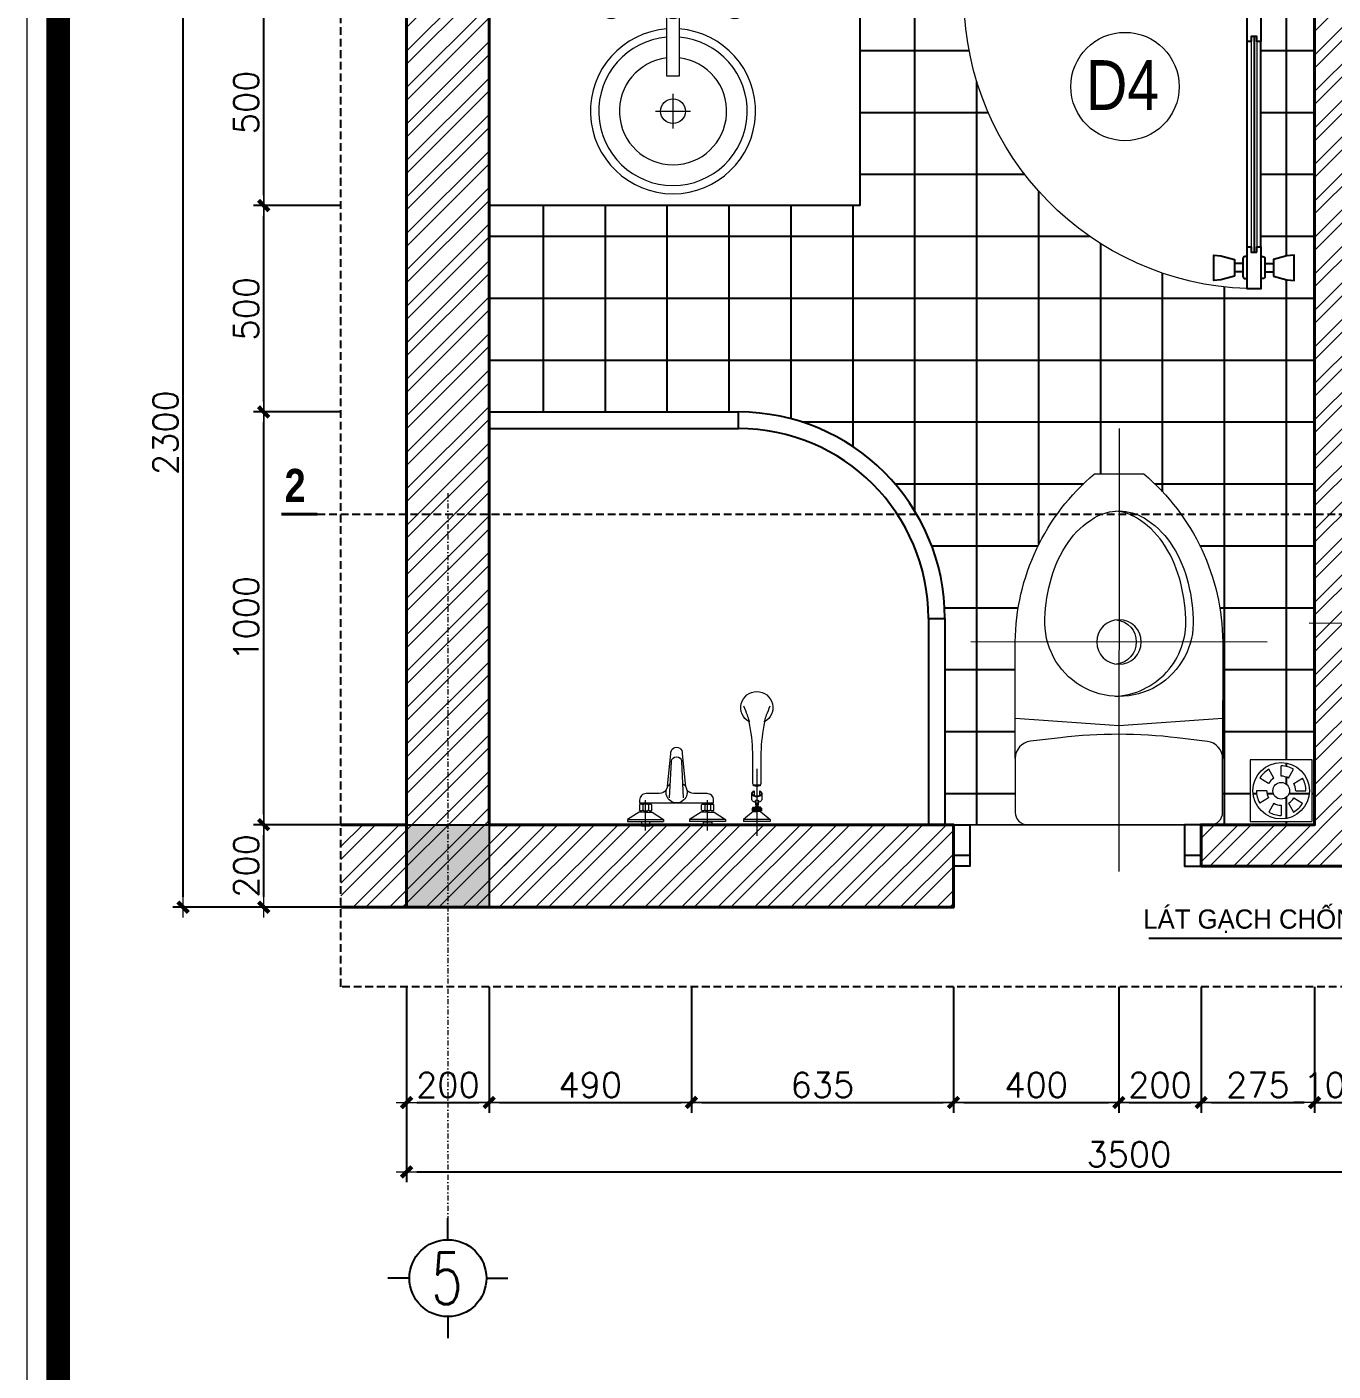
# Model space of a CAD drawing. Header units: millimetres. Extents: x 615730 to 2792744, y 139412 to 597571.
# Drawn here: x 1441678 to 1454337, y 262201 to 275228 of the extents above; entities that cross this region are included whole.
import ezdxf
from ezdxf.enums import TextEntityAlignment as Align

# ---------------------------------------------------------------- set-up
doc = ezdxf.new("R2010")
doc.units = ezdxf.units.MM
doc.header["$MEASUREMENT"] = 0
doc.header["$PDMODE"] = 34
doc.linetypes.add('DASHDOT', pattern=[1, 0.5, -0.25, 0, -0.25])
doc.linetypes.add('HIDDEN', pattern=[0.375, 0.25, -0.125])
doc.layers.get('0').update_dxf_attribs({"lineweight": 5})
for name, color, linetype, lineweight in [('1', 1, 'Continuous', 40), ('1L', 1, 'Continuous', 9), ('AN_0.20', 2, 'Continuous', 20), ('AN_CUA', 51, 'Continuous', 15), ('CHITIET', 144, 'Continuous', 5), ('NETNGOAITUONG', 1, 'Continuous', 40), ('NTHAY1', 61, 'Continuous', 25), ('thay', 7, 'Continuous', 15), ('TIM TRUC', 149, 'DASHDOT', 9), ('TUONG', 6, 'Continuous', 35), ('VATDUNG', 33, 'Continuous', 13), ('VLIEU', 250, 'Continuous', 9)]:
    doc.layers.add(name, color=color, linetype=linetype, lineweight=lineweight)
for name, color, linetype in [('AN_TEXT', 254, 'Continuous'), ('CUA', 132, 'Continuous'), ('DUT', 250, 'HIDDEN'), ('H', 252, 'Continuous'), ('HACH', 250, 'Continuous'), ('LAYER18', 1, 'Continuous'), ('NET MANH', 252, 'Continuous'), ('NETCAT', 4, 'Continuous'), ('TEXT', 2, 'Continuous'), ('THBI-VS', 1, 'Continuous'), ('VL', 155, 'Continuous')]:
    doc.layers.add(name, color=color, linetype=linetype)
doc.styles.add('CHUHOA', font='')
doc.styles.add('romans', font='romans.shx', dxfattribs={"height": 240})
doc.styles.get("Standard").update_dxf_attribs({"font": ''})
doc.styles.get('CHUHOA').set_extended_font_data('.VnAvantH')
doc.styles.get('Standard').set_extended_font_data('VNI-Avo')
doc.dimstyles.new('1-50', dxfattribs={"dimtxt": 200, "dimasz": 100, "dimexe": 100, "dimexo": 0, "dimgap": 50, "dimtad": 1, "dimdec": 0, "dimlfac": 0.25, "dimzin": 0, "dimdsep": 46, "dimtxsty": 'romans', "dimblk": ']', "dimcen": 0, "dimdle": 100, "dimclrd": 148, "dimclre": 148, "dimclrt": 2, "dimadec": 0, "dimazin": 0, "dimtfac": 1.111111, "dimtdec": 0, "dimtix": 1, "dimtmove": 2, "dimatfit": 3, "dimldrblk": ']', "dimfxl": 200, "dimtolj": 1, "dimtzin": 0, "dimarcsym": 0})
doc.dimstyles.new('100', dxfattribs={"dimtxt": 200, "dimasz": 100, "dimexe": 100, "dimexo": 0, "dimgap": 50, "dimtad": 1, "dimdec": 0, "dimdsep": 46, "dimtxsty": 'romans', "dimblk": ']', "dimcen": 50, "dimdle": 100, "dimclrd": 148, "dimclre": 148, "dimclrt": 2, "dimadec": 0, "dimazin": 0, "dimtfac": 0.4, "dimtdec": 0, "dimtix": 1, "dimtmove": 2, "dimatfit": 3, "dimldrblk": ']', "dimfxl": 150, "dimtvp": 0.004, "dimtolj": 1, "dimarcsym": 0})
pattern_1 = [(45, (-1279341.48, -894550.5), (-176.776695, 176.776695), []), (45, (-1279341.48, -894425.5), (-176.776695, 176.776695), [])]

# ---------------------------------------------------------------- blocks, each defined once
blk = doc.blocks.new('A$C15981CF1')
at = {"color": 8, "linetype": 'Continuous'}
for p, q in [((81, 101.2), (81, 598.8)), ((97.5, 611.2), (97.5, 88.8)), ((114.1, 101.2), (114.1, 598.7)), ((70.9, 60.7), (50.6, 60.7)), ((70.9, 40.5), (50.6, 40.5)), ((124.2, 60.7), (144.5, 60.7)), ((124.2, 40.5), (144.5, 40.5))]:
    blk.add_line(p, q, dxfattribs=at)
for points in [[(101.2, 740.5), (101.2, 801.3), (50.6, 801.3), (50.6, 700), (81, 700), (81, 740.5)], [(780, 740.5), (780, 801.3), (830.6, 801.3), (830.6, 700), (800.3, 700), (800.3, 740.5)], [(81, 598.8), (90.9, 598.8), (90.9, 611.2), (104.2, 611.2), (104.2, 598.7), (114.1, 598.7), (114.1, 700), (81, 700)], [(90.9, 88.8), (90.9, 101.2), (81, 101.2), (81, 0), (114.1, 0), (114.1, 101.3), (104.2, 101.3), (104.2, 88.8)], [(50.6, 30.4), (17.6, 21.8), (0, 20.2), (0, 81), (17.6, 79.4), (50.6, 70.9)], [(144.5, 30.4), (177.5, 21.8), (195.1, 20.2), (195.1, 81), (177.5, 79.4), (144.5, 70.9)]]:
    blk.add_lwpolyline(points, close=True, dxfattribs=at)
for points in [[(81, 78), (75.9, 78, 0.414214), (70.9, 72.9), (70.9, 29.7, 0.414214), (75.9, 24.6), (81, 24.6)], [(114.1, 78), (119.2, 78, -0.414214), (124.2, 72.9), (124.2, 29.7, -0.414214), (119.2, 24.6), (114.1, 24.6)]]:
    blk.add_lwpolyline(points, format="xyb", dxfattribs=at)
at = {"layer": '1L', "color": 8, "linetype": 'Continuous'}
for p, q in [((90.9, 611.2), (90.9, 88.8)), ((104.2, 611.2), (104.2, 88.8))]:
    blk.add_line(p, q, dxfattribs=at)
at = {"layer": '1L', "color": 8}
blk.add_arc((89.9, 710.1), 710.4, 271.9486, 359.1894, dxfattribs=at)
blk = doc.blocks.new('A$C1697067F')
at = {"layer": 'NETCAT', "color": 8, "linetype": 'Continuous'}
blk.add_blockref('A$C15981CF1', (0, 0), dxfattribs=at)
blk = doc.blocks.new('c2')
at = {"layer": 'VATDUNG'}
for p, q in [((-81361.1, -39557.6), (-81361.1, -39641.9)), ((-81319, -39599.8), (-81403.3, -39599.8))]:
    blk.add_line(p, q, dxfattribs=at)
blk.add_lwpolyline([(-81376.1, -39828.9), (-81376.1, -39684.4), (-81346.1, -39684.4), (-81346.1, -39828.9)], dxfattribs=at)
for centre, radius in [((-81361.1, -39599.8), 30), ((-81511.1, -39848.9), 25), ((-81361.1, -39848.9), 25), ((-81211.1, -39848.9), 25)]:
    blk.add_circle(centre, radius, dxfattribs=at)
for radius, start, end in [(200, 274.3012, 265.6988), (180, 274.7802, 265.2198), (130, 276.6258, 263.3742)]:
    blk.add_arc((-81361.1, -39599.8), radius, start, end, dxfattribs=at)
blk = doc.blocks.new('GA')
at = {"layer": 'VATDUNG', "ltscale": 3}
for p, q in [((-17.5, 30.4), (-30, 52)), ((0, 35.1), (0, 60)), ((17.5, 30.4), (30, 52)), ((-35.1, 0), (-60, 0)), ((-30.4, 17.5), (-52, 30)), ((30.4, 17.5), (52, 30)), ((-30.4, -17.5), (-52, -30)), ((-17.5, -30.4), (-30, -52)), ((17.5, -30.4), (30, -52)), ((30.4, -17.5), (52, -30)), ((35.1, 0), (60, 0)), ((0, -35.1), (0, -60))]:
    blk.add_line(p, q, dxfattribs=at)
blk.add_lwpolyline([(-75, -75), (75, -75), (75, 75), (-75, 75)], close=True, dxfattribs=at)
for radius in [68.4, 20.2]:
    blk.add_circle((0, 0), radius, dxfattribs=at)
for radius, start, end in [(60, 120, 150), (60, 60, 90), (35.1, 60, 90), (60, 180, 210), (35.1, 180, 210), (35.1, 120, 150), (35.1, 0, 30), (60, 0, 30), (35.1, 240, 270), (35.1, 300, 330), (60, 300, 330), (60, 240, 270)]:
    blk.add_arc((0, 0), radius, start, end, dxfattribs=at)
blk = doc.blocks.new('vtt2')
at = {"layer": 'VATDUNG'}
for p, q in [((-10.1, 0), (10.1, 0)), ((10.1, 0), (10.1, -10.1)), ((139.9, 0), (139.9, -10.1)), ((160.1, 0), (139.9, 0)), ((-43.6, -15.6), (-43.6, -11)), ((-43.6, -11), (43.6, -11)), ((-15.7, -33.5), (-43.6, -15.6)), ((-43.6, -15.6), (43.6, -15.6)), ((10.1, -10.1), (-10.1, -10.1)), ((15.7, -33.5), (43.6, -15.6)), ((43.6, -15.6), (43.6, -11)), ((106.4, -15.6), (106.4, -11)), ((193.6, -11), (106.4, -11)), ((134.3, -33.5), (106.4, -15.6)), ((193.6, -15.6), (106.4, -15.6)), ((139.9, -10.1), (160.1, -10.1)), ((165.7, -33.5), (193.6, -15.6)), ((193.6, -15.6), (193.6, -11)), ((237.1, -15.3), (237.1, -11)), ((301.9, -11), (237.1, -11)), ((260.9, -34.8), (237.1, -15.3)), ((301.9, -15.3), (237.1, -15.3)), ((278.1, -34.8), (301.9, -15.3)), ((301.9, -15.3), (301.9, -11)), ((0, -33.5), (-15.7, -33.5)), ((-14.8, -50.8), (-14.8, -38.7)), ((-13, -36.7), (-13.6, -33.5)), ((-12.8, -36.7), (-9.6, -36.7)), ((-9.1, -55.9), (-9.1, -52.7)), ((-6.9, -52.1), (-6.9, -37.3)), ((-4.3, -36.7), (4.3, -36.7)), ((4.3, -52.8), (-4.3, -52.8)), ((0, -33.5), (15.7, -33.5)), ((6.9, -52.1), (6.9, -37.3)), ((9.1, -55.9), (9.1, -52.7)), ((9.6, -36.7), (12.8, -36.7)), ((12.8, -52.8), (9.6, -52.8)), ((13, -36.7), (13.6, -33.5)), ((14.8, -38.7), (14.8, -50.8)), ((150, -33.5), (134.3, -33.5)), ((135.2, -38.7), (135.2, -50.8)), ((137, -36.7), (136.4, -33.5)), ((140.4, -36.7), (137.2, -36.7)), ((137.2, -52.8), (140.4, -52.8)), ((140.9, -55.9), (140.9, -52.7)), ((143.1, -52.1), (143.1, -37.3)), ((154.3, -36.7), (145.7, -36.7)), ((145.7, -52.8), (154.3, -52.8)), ((150, -33.5), (165.7, -33.5)), ((156.9, -52.1), (156.9, -37.3)), ((159.1, -55.9), (159.1, -52.7)), ((162.8, -36.7), (159.6, -36.7)), ((163, -36.7), (163.6, -33.5)), ((164.8, -50.8), (164.8, -38.7)), ((257, -65), (257, -78.4)), ((280.5, -36.6), (258.5, -36.6)), ((258.5, -43.3), (258.5, -36.6)), ((258.5, -43.3), (280.5, -43.3)), ((260.9, -34.8), (269.5, -34.8)), ((260.9, -45.1), (269.5, -45.1)), ((265.7, -59.9), (267.2, -47.3)), ((278.1, -34.8), (269.5, -34.8)), ((278.1, -45.1), (269.5, -45.1)), ((273.3, -59.9), (271.8, -47.3)), ((280.5, -43.3), (280.5, -36.6)), ((282, -65), (282, -78.4)), ((57.9, -68.1), (62.6, -155.9)), ((92.1, -68.1), (87.4, -155.9))]:
    blk.add_line(p, q, dxfattribs=at)
at = {"layer": 'VATDUNG', "linetype": 'Continuous'}
for p, q in [((0, 10.9), (0, -62.4)), ((150, 10.9), (150, -62.4)), ((269.5, -138.3), (269.5, 24)), ((259.5, -43.3), (259.5, -36.6)), ((260.5, -43.3), (260.5, -36.6)), ((261.5, -43.3), (261.5, -36.6)), ((262.5, -43.3), (262.5, -36.6)), ((263.5, -43.3), (263.5, -36.6)), ((264.5, -43.3), (264.5, -36.6)), ((265.5, -43.3), (265.5, -36.6)), ((266.5, -43.3), (266.5, -36.6)), ((267.5, -43.3), (267.5, -36.6)), ((268.5, -43.3), (268.5, -36.6)), ((269.5, -43.3), (269.5, -36.6)), ((270.5, -43.3), (270.5, -36.6)), ((271.5, -43.3), (271.5, -36.6)), ((272.5, -43.3), (272.5, -36.6)), ((273.5, -43.3), (273.5, -36.6)), ((274.5, -43.3), (274.5, -36.6)), ((275.5, -43.3), (275.5, -36.6)), ((276.5, -43.3), (276.5, -36.6)), ((277.5, -43.3), (277.5, -36.6)), ((278.5, -43.3), (278.5, -36.6)), ((279.5, -43.3), (279.5, -36.6)), ((262.9, -85.1), (262.9, -73.3)), ((276.1, -85.1), (276.1, -73.3))]:
    blk.add_line(p, q, dxfattribs=at)
at = {"layer": 'VATDUNG'}
for points in [[(-10.1, -10.1), (-10.1, 0)], [(160.1, -10.1), (160.1, 0)]]:
    blk.add_lwpolyline(points, dxfattribs=at)
for points in [[(-9.6, -52.8), (-12.8, -52.8, -0.414214), (-14.8, -50.8)], [(52.9, -94.7, -0.076151), (50, -87.5, 0.253452), (33.2, -78.4), (1.3, -78.4, -0.414214), (-14.7, -62.4), (-14.7, -55.9), (164.7, -55.9), (164.7, -62.4, -0.414214), (148.7, -78.4), (116.8, -78.4, 0.253452), (100, -87.5, -0.076151), (97.1, -94.7)], [(159.6, -52.8), (162.8, -52.8, 0.414214), (164.8, -50.8)], [(266, -57.5, 0.018576), (264.5, -57.8, 0.076901), (260.7, -59.4, 0.107156), (257.9, -62.2, 0.146395), (257, -65, 0.146395)], [(282, -65, 0.146395), (281.1, -62.2, 0.107156), (278.3, -59.4, 0.076901), (274.5, -57.8, 0.018576), (273, -57.5, 0.063925)], [(53.1, -96.3), (61.4, -174.7, 1.184895), (88.6, -174.7), (97, -94.9)], [(261.6, -99.8, 0.24616), (259.5, -102.6), (259.5, -176.9, -0.04738), (251, -252.2, 3.957386), (288, -252.2, -0.04738), (279.5, -176.9), (279.5, -102.6, 0.182299), (278.2, -100.3, 0.036518), (277.4, -96.9, 0.144549), (261.6, -96.9, 0.036518), (260.8, -100.3)], [(269.5, -70.5, 0.063925), (264.5, -71.2, 0.076901), (260.7, -72.8, 0.107156), (257.9, -75.6, 0.146395), (257, -78.4, 0.146395), (257.9, -81.2, 0.107156), (260.7, -83.9, 0.045668), (262.9, -85.1, 0.063925)], [(276.1, -85.1, 0.045668), (278.3, -83.9, 0.107156), (281.1, -81.2, 0.146395), (282, -78.4, 0.146395), (281.1, -75.6, 0.107156), (278.3, -72.8, 0.076901), (274.5, -71.2, 0.063925), (269.5, -70.5, 0.063925)]]:
    blk.add_lwpolyline(points, format="xyb", dxfattribs=at)
at = {"layer": 'VATDUNG', "linetype": 'Continuous'}
for points in [[(269.5, -72, 0.063925), (264.9, -72.6, 0.076901), (261.5, -74.1, 0.107156), (259.1, -76.4, 0.146395), (258.5, -78.4, 0.146395), (259.1, -80.3, 0.107156), (261.5, -82.7, 0.033209), (262.9, -83.4, 0.063925)], [(276.1, -83.4, 0.033209), (277.5, -82.7, 0.107156), (279.9, -80.3, 0.146395), (280.5, -78.4, 0.146395), (279.9, -76.4, 0.107156), (277.5, -74.1, 0.076901), (274.1, -72.6, 0.063925), (269.5, -72, 0.063925)]]:
    blk.add_lwpolyline(points, format="xyb", dxfattribs=at)
at = {"layer": 'VATDUNG'}
for centre, radius, start, end in [((-12.8, -38.7), 2, 90, 180), ((-22.8, -97.2), 61.9, 75.1734, 77.7048), ((-22.8, 7.7), 61.9, 282.2952, 284.8266), ((8.9, -97.2), 61.9, 102.2952, 104.8266), ((8.9, 7.7), 61.9, 255.1734, 257.7048), ((-8.9, -97.2), 61.9, 75.1734, 77.7048), ((-8.9, 7.7), 61.9, 282.2952, 284.8266), ((22.8, -97.2), 61.9, 102.2952, 104.8266), ((22.8, 7.7), 61.9, 255.1734, 257.7048), ((12.8, -38.7), 2, 0, 90), ((12.8, -50.8), 2, 270, 0), ((75, -81.6), 25.7, 346.8148, 193.1852), ((137.2, -38.7), 2, 90, 180), ((137.2, -50.8), 2, 180, 270), ((127.2, -97.2), 61.9, 75.1734, 77.7048), ((127.2, 7.7), 61.9, 282.2952, 284.8266), ((158.9, -97.2), 61.9, 102.2952, 104.8266), ((158.9, 7.7), 61.9, 255.1734, 257.7048), ((141.1, -97.2), 61.9, 75.1734, 77.7048), ((141.1, 7.7), 61.9, 282.2952, 284.8266), ((172.8, -97.2), 61.9, 102.2952, 104.8266), ((172.8, 7.7), 61.9, 255.1734, 257.7048), ((162.8, -38.7), 2, 0, 90), ((261.3, -36.3), 1.64, 104.0487, 187.5065), ((261.3, -43.6), 1.64, 172.4935, 255.9513), ((269.1, -43.3), 4.42, 204.1816, 274.5789), ((268, -60.2), 2.4, 173.0536, 247.3092), ((269.5, -56.7), 6.2, 247.3092, 292.6908), ((269.9, -43.3), 4.42, 265.4211, 335.8184), ((271, -60.2), 2.4, 292.6908, 6.9464), ((277.7, -36.3), 1.64, 352.4935, 75.9513), ((277.7, -43.6), 1.64, 284.0487, 7.5065), ((75, -81.6), 25.7, 210.604, 233.5986), ((33.2, -98.4), 20, 6.0147, 10.6781), ((75, -81.6), 25.7, 306.4014, 329.396), ((116.8, -98.4), 20, 169.3219, 173.9853), ((269.5, -126.6), 28, 73.5498, 106.4502), ((275.8, -103.2), 3.78, 49.8361, 63.8259), ((75, -155.3), 12.4, 183.071, 356.929), ((31.2, -193.6), 227.5, 340.6929, 344.5981), ((-141.1, -169.6), 400.7, 347.8411, 348.1128), ((680.1, -169.6), 400.7, 191.8872, 192.1589), ((507.8, -193.6), 227.5, 195.4019, 199.3071), ((-23251, 9104.2), 25297.4, 338.19981, 338.25273), ((23790, 9104.2), 25297.4, 201.74727, 201.80019)]:
    blk.add_arc(centre, radius, start, end, dxfattribs=at)
blk = doc.blocks.new(']')
for p, q in [((1, 0), (-1, 0)), ((0, 1), (0, -1))]:
    blk.add_line(p, q)
at = {"color": 9, "const_width": 0.4}
blk.add_lwpolyline([(-0.51, -0.51), (0.51, 0.51)], dxfattribs=at)
blk = doc.blocks.new('*D2816')
at = {"layer": 'DEFPOINTS', "color": 0, "ltscale": 10, "transparency": 16777216}
for p in [(1443973, 267496), (1444720, 267496), (1444720, 266696)]:
    blk.add_point(p, dxfattribs=at)
at = {"layer": 'VLIEU', "color": 148, "lineweight": -2, "ltscale": 10, "transparency": 16777216}
for p, q in [((1444720, 267496), (1443873, 267496)), ((1443973, 266796), (1443973, 267396)), ((1444720, 266696), (1443873, 266696))]:
    blk.add_line(p, q, dxfattribs=at)
at = {"layer": 'VLIEU', "color": 148, "lineweight": -2, "ltscale": 10, "transparency": 16777216, "xscale": 100, "yscale": 100, "zscale": 100}
for p, rotation in [((1443973, 267496), 90), ((1443973, 266696), 270)]:
    blk.add_blockref(']', p, dxfattribs=dict(at, rotation=rotation))
at = {"layer": 'VLIEU', "color": 2, "ltscale": 10, "transparency": 16777216, "insert": (1443803, 267096), "char_height": 240, "attachment_point": 5, "rotation": 90, "style": 'romans'}
blk.add_mtext('\\A1;200', dxfattribs=at)
blk = doc.blocks.new('*D2817')
at = {"layer": 'DEFPOINTS', "color": 0, "ltscale": 10, "transparency": 16777216}
for p in [(1443973, 271496), (1444720, 271496), (1444720, 267496)]:
    blk.add_point(p, dxfattribs=at)
at = {"layer": 'VLIEU', "color": 148, "lineweight": -2, "ltscale": 10, "transparency": 16777216}
for p, q in [((1444720, 271496), (1443873, 271496)), ((1443973, 267596), (1443973, 271396)), ((1444720, 267496), (1443873, 267496))]:
    blk.add_line(p, q, dxfattribs=at)
at = {"layer": 'VLIEU', "color": 148, "lineweight": -2, "ltscale": 10, "transparency": 16777216, "xscale": 100, "yscale": 100, "zscale": 100}
for p, rotation in [((1443973, 271496), 90), ((1443973, 267496), 270)]:
    blk.add_blockref(']', p, dxfattribs=dict(at, rotation=rotation))
at = {"layer": 'VLIEU', "color": 2, "ltscale": 10, "transparency": 16777216, "insert": (1443803, 269496), "char_height": 240, "attachment_point": 5, "rotation": 90, "style": 'romans'}
blk.add_mtext('\\A1;1000', dxfattribs=at)
blk = doc.blocks.new('*D2818')
at = {"layer": 'DEFPOINTS', "color": 0, "ltscale": 10, "transparency": 16777216}
for p in [(1443973, 273496), (1444720, 273496), (1444720, 271496)]:
    blk.add_point(p, dxfattribs=at)
at = {"layer": 'VLIEU', "color": 148, "lineweight": -2, "ltscale": 10, "transparency": 16777216}
for p, q in [((1444720, 273496), (1443873, 273496)), ((1443973, 271596), (1443973, 273396)), ((1444720, 271496), (1443873, 271496))]:
    blk.add_line(p, q, dxfattribs=at)
at = {"layer": 'VLIEU', "color": 148, "lineweight": -2, "ltscale": 10, "transparency": 16777216, "xscale": 100, "yscale": 100, "zscale": 100}
for p, rotation in [((1443973, 273496), 90), ((1443973, 271496), 270)]:
    blk.add_blockref(']', p, dxfattribs=dict(at, rotation=rotation))
at = {"layer": 'VLIEU', "color": 2, "ltscale": 10, "transparency": 16777216, "insert": (1443803, 272496), "char_height": 240, "attachment_point": 5, "rotation": 90, "style": 'romans'}
blk.add_mtext('\\A1;500', dxfattribs=at)
blk = doc.blocks.new('*D2819')
at = {"layer": 'DEFPOINTS', "color": 0, "ltscale": 10, "transparency": 16777216}
for p in [(1443973, 275496), (1444720, 275496), (1444720, 273496)]:
    blk.add_point(p, dxfattribs=at)
at = {"layer": 'VLIEU', "color": 148, "lineweight": -2, "ltscale": 10, "transparency": 16777216}
for p, q in [((1444720, 275496), (1443873, 275496)), ((1443973, 273596), (1443973, 275396)), ((1444720, 273496), (1443873, 273496))]:
    blk.add_line(p, q, dxfattribs=at)
at = {"layer": 'VLIEU', "color": 148, "lineweight": -2, "ltscale": 10, "transparency": 16777216, "xscale": 100, "yscale": 100, "zscale": 100}
for p, rotation in [((1443973, 275496), 90), ((1443973, 273496), 270)]:
    blk.add_blockref(']', p, dxfattribs=dict(at, rotation=rotation))
at = {"layer": 'VLIEU', "color": 2, "ltscale": 10, "transparency": 16777216, "insert": (1443803, 274496), "char_height": 240, "attachment_point": 5, "rotation": 90, "style": 'romans'}
blk.add_mtext('\\A1;500', dxfattribs=at)
blk = doc.blocks.new('*D2821')
at = {"layer": 'DEFPOINTS', "color": 0, "ltscale": 10, "transparency": 16777216}
for p in [(1443191, 275896), (1444720, 275896), (1444720, 266696)]:
    blk.add_point(p, dxfattribs=at)
at = {"layer": 'VLIEU', "color": 148, "lineweight": -2, "ltscale": 10, "transparency": 16777216}
for p, q in [((1444720, 275896), (1443091, 275896)), ((1443191, 266796), (1443191, 275796)), ((1444720, 266696), (1443091, 266696))]:
    blk.add_line(p, q, dxfattribs=at)
at = {"layer": 'VLIEU', "color": 148, "lineweight": -2, "ltscale": 10, "transparency": 16777216, "xscale": 100, "yscale": 100, "zscale": 100}
for p, rotation in [((1443191, 275896), 90), ((1443191, 266696), 270)]:
    blk.add_blockref(']', p, dxfattribs=dict(at, rotation=rotation))
at = {"layer": 'VLIEU', "color": 2, "ltscale": 10, "transparency": 16777216, "insert": (1443021, 271296), "char_height": 240, "attachment_point": 5, "rotation": 90, "style": 'romans'}
blk.add_mtext('\\A1;2300', dxfattribs=at)
blk = doc.blocks.new('*D2822')
at = {"layer": 'DEFPOINTS', "color": 0, "ltscale": 10, "transparency": 16777216}
for p in [(1445358, 265926), (1446158, 265926), (1446158, 264804)]:
    blk.add_point(p, dxfattribs=at)
at = {"layer": 'VLIEU', "color": 148, "lineweight": -2, "ltscale": 10, "transparency": 16777216}
for p, q in [((1445358, 265926), (1445358, 264704)), ((1446158, 265926), (1446158, 264704)), ((1445458, 264804), (1446058, 264804))]:
    blk.add_line(p, q, dxfattribs=at)
at = {"layer": 'VLIEU', "color": 148, "lineweight": -2, "ltscale": 10, "transparency": 16777216, "xscale": 100, "yscale": 100, "zscale": 100, "rotation": 180}
blk.add_blockref(']', (1445358, 264804), dxfattribs=at)
at = {"layer": 'VLIEU', "color": 148, "lineweight": -2, "ltscale": 10, "transparency": 16777216, "xscale": 100, "yscale": 100, "zscale": 100}
blk.add_blockref(']', (1446158, 264804), dxfattribs=at)
at = {"layer": 'VLIEU', "color": 2, "ltscale": 10, "transparency": 16777216, "insert": (1445758, 264974), "char_height": 240, "attachment_point": 5, "style": 'romans'}
blk.add_mtext('\\A1;200', dxfattribs=at)
blk = doc.blocks.new('*D2823')
at = {"layer": 'DEFPOINTS', "color": 0, "ltscale": 10, "transparency": 16777216}
for p in [(1446158, 265926), (1448118, 265926), (1448118, 264804)]:
    blk.add_point(p, dxfattribs=at)
at = {"layer": 'VLIEU', "color": 148, "lineweight": -2, "ltscale": 10, "transparency": 16777216}
for p, q in [((1446158, 265926), (1446158, 264704)), ((1448118, 265926), (1448118, 264704)), ((1446258, 264804), (1448018, 264804))]:
    blk.add_line(p, q, dxfattribs=at)
at = {"layer": 'VLIEU', "color": 148, "lineweight": -2, "ltscale": 10, "transparency": 16777216, "xscale": 100, "yscale": 100, "zscale": 100, "rotation": 180}
blk.add_blockref(']', (1446158, 264804), dxfattribs=at)
at = {"layer": 'VLIEU', "color": 148, "lineweight": -2, "ltscale": 10, "transparency": 16777216, "xscale": 100, "yscale": 100, "zscale": 100}
blk.add_blockref(']', (1448118, 264804), dxfattribs=at)
at = {"layer": 'VLIEU', "color": 2, "ltscale": 10, "transparency": 16777216, "insert": (1447138, 264974), "char_height": 240, "attachment_point": 5, "style": 'romans'}
blk.add_mtext('\\A1;490', dxfattribs=at)
blk = doc.blocks.new('*D2824')
at = {"layer": 'DEFPOINTS', "color": 0, "ltscale": 10, "transparency": 16777216}
for p in [(1448118, 265926), (1450658, 265926), (1450658, 264804)]:
    blk.add_point(p, dxfattribs=at)
at = {"layer": 'VLIEU', "color": 148, "lineweight": -2, "ltscale": 10, "transparency": 16777216}
for p, q in [((1448118, 265926), (1448118, 264704)), ((1450658, 265926), (1450658, 264704)), ((1448218, 264804), (1450558, 264804))]:
    blk.add_line(p, q, dxfattribs=at)
at = {"layer": 'VLIEU', "color": 148, "lineweight": -2, "ltscale": 10, "transparency": 16777216, "xscale": 100, "yscale": 100, "zscale": 100, "rotation": 180}
blk.add_blockref(']', (1448118, 264804), dxfattribs=at)
at = {"layer": 'VLIEU', "color": 148, "lineweight": -2, "ltscale": 10, "transparency": 16777216, "xscale": 100, "yscale": 100, "zscale": 100}
blk.add_blockref(']', (1450658, 264804), dxfattribs=at)
at = {"layer": 'VLIEU', "color": 2, "ltscale": 10, "transparency": 16777216, "insert": (1449388, 264974), "char_height": 240, "attachment_point": 5, "style": 'romans'}
blk.add_mtext('\\A1;635', dxfattribs=at)
blk = doc.blocks.new('*D2825')
at = {"layer": 'DEFPOINTS', "color": 0, "ltscale": 10, "transparency": 16777216}
for p in [(1450658, 265926), (1452260, 265926), (1452260, 264804)]:
    blk.add_point(p, dxfattribs=at)
at = {"layer": 'VLIEU', "color": 148, "lineweight": -2, "ltscale": 10, "transparency": 16777216}
for p, q in [((1450658, 265926), (1450658, 264704)), ((1452260, 265926), (1452260, 264704)), ((1450758, 264804), (1452160, 264804))]:
    blk.add_line(p, q, dxfattribs=at)
at = {"layer": 'VLIEU', "color": 148, "lineweight": -2, "ltscale": 10, "transparency": 16777216, "xscale": 100, "yscale": 100, "zscale": 100, "rotation": 180}
blk.add_blockref(']', (1450658, 264804), dxfattribs=at)
at = {"layer": 'VLIEU', "color": 148, "lineweight": -2, "ltscale": 10, "transparency": 16777216, "xscale": 100, "yscale": 100, "zscale": 100}
blk.add_blockref(']', (1452260, 264804), dxfattribs=at)
at = {"layer": 'VLIEU', "color": 2, "ltscale": 10, "transparency": 16777216, "insert": (1451459, 264974), "char_height": 240, "attachment_point": 5, "style": 'romans'}
blk.add_mtext('\\A1;400', dxfattribs=at)
blk = doc.blocks.new('*D2826')
at = {"layer": 'DEFPOINTS', "color": 0, "ltscale": 10, "transparency": 16777216}
for p in [(1452260, 265926), (1453058, 265926), (1453058, 264804)]:
    blk.add_point(p, dxfattribs=at)
at = {"layer": 'VLIEU', "color": 148, "lineweight": -2, "ltscale": 10, "transparency": 16777216}
for p, q in [((1452260, 265926), (1452260, 264704)), ((1453058, 265926), (1453058, 264704)), ((1452360, 264804), (1452958, 264804))]:
    blk.add_line(p, q, dxfattribs=at)
at = {"layer": 'VLIEU', "color": 148, "lineweight": -2, "ltscale": 10, "transparency": 16777216, "xscale": 100, "yscale": 100, "zscale": 100, "rotation": 180}
blk.add_blockref(']', (1452260, 264804), dxfattribs=at)
at = {"layer": 'VLIEU', "color": 148, "lineweight": -2, "ltscale": 10, "transparency": 16777216, "xscale": 100, "yscale": 100, "zscale": 100}
blk.add_blockref(']', (1453058, 264804), dxfattribs=at)
at = {"layer": 'VLIEU', "color": 2, "ltscale": 10, "transparency": 16777216, "insert": (1452659, 264974), "char_height": 240, "attachment_point": 5, "style": 'romans'}
blk.add_mtext('\\A1;200', dxfattribs=at)
blk = doc.blocks.new('*D2827')
at = {"layer": 'DEFPOINTS', "color": 0, "ltscale": 10, "transparency": 16777216}
for p in [(1454158, 265926), (1454558, 265926), (1454558, 264804)]:
    blk.add_point(p, dxfattribs=at)
at = {"layer": 'VLIEU', "color": 148, "lineweight": -2, "ltscale": 10, "transparency": 16777216}
for p, q in [((1454158, 265926), (1454158, 264704)), ((1454558, 265926), (1454558, 264704)), ((1454058, 264804), (1453958, 264804)), ((1454158, 264804), (1454558, 264804)), ((1454658, 264804), (1454758, 264804))]:
    blk.add_line(p, q, dxfattribs=at)
at = {"layer": 'VLIEU', "color": 148, "lineweight": -2, "ltscale": 10, "transparency": 16777216, "xscale": 100, "yscale": 100, "zscale": 100}
blk.add_blockref(']', (1454158, 264804), dxfattribs=at)
at = {"layer": 'VLIEU', "color": 148, "lineweight": -2, "ltscale": 10, "transparency": 16777216, "xscale": 100, "yscale": 100, "zscale": 100, "rotation": 180}
blk.add_blockref(']', (1454558, 264804), dxfattribs=at)
at = {"layer": 'VLIEU', "color": 2, "ltscale": 10, "transparency": 16777216, "insert": (1454358, 264974), "char_height": 240, "attachment_point": 5, "style": 'romans'}
blk.add_mtext('\\A1;100', dxfattribs=at)
blk = doc.blocks.new('A$C7FCA254A')
at = {"layer": 'VLIEU', "extrusion": (-1.22461e-16, 4.94336e-30, -1)}
for points in [[(-410.4, 570), (-409.8, 0)], [(-557.6, 484.3), (-571.6, 284.8), (-557.2, 85.3)], [(0, 285.4), (-851.7, 284.5)]]:
    blk.add_lwpolyline(points, dxfattribs=at)
for points in [[(-634.1, 85.3), (-409.9, 85.5, 0.218492), (-87, 237.8), (-87.1, 332.8, 0.218492), (-410.3, 484.5), (-634.5, 484.3)], [(-514.6, 277.8, -0.414259), (-365.1, 413.4, -0.060335), (-287.3, 401.1, -0.081386), (-219.1, 369.1, -0.106971), (-171.7, 318.9, -0.116903), (-158.6, 278.1, -0.116903)]]:
    blk.add_lwpolyline(points, format="xyb", dxfattribs=at)
for points in [[(-761.4, 108.9), (-761.8, 460.4, -0.414214), (-738, 484.2), (-634.5, 484.3, -0.379919), (-601.4, 455), (-594.5, 397.1, -0.059314), (-594.2, 172.5), (-601.1, 114.6, -0.379919), (-634.1, 85.3), (-737.6, 85.2, -0.414214)], [(-365.1, 427.6, 1.051391), (-364.8, 142.5, 0.060335), (-287, 154.9, 0.081386), (-218.9, 187, 0.106971), (-171.6, 237.3, 0.136416), (-158.3, 285.3, 0.136416), (-171.7, 333.2, 0.106971), (-219.1, 383.4, 0.081386), (-287.3, 415.4, 0.060335)]]:
    blk.add_lwpolyline(points, format="xyb", close=True, dxfattribs=at)
blk.add_circle((-410.1, 285), 42.8, dxfattribs=at)
blk.add_arc((-410.1, 275.5), 42.8, 6.4388, 173.68, dxfattribs=at)
blk = doc.blocks.new('A$C27AD62B1')
at = {"layer": 'NETCAT', "rotation": 90}
blk.add_blockref('A$C7FCA254A', (570, 0), dxfattribs=at)
blk = doc.blocks.new('*D2832')
at = {"layer": 'DEFPOINTS', "color": 0, "ltscale": 10, "transparency": 16777216}
for p in [(1453058, 265926), (1454158, 265926), (1454158, 264804)]:
    blk.add_point(p, dxfattribs=at)
at = {"layer": 'VLIEU', "color": 148, "lineweight": -2, "ltscale": 10, "transparency": 16777216}
for p, q in [((1453058, 265926), (1453058, 264704)), ((1454158, 265926), (1454158, 264704)), ((1453158, 264804), (1454058, 264804))]:
    blk.add_line(p, q, dxfattribs=at)
at = {"layer": 'VLIEU', "color": 148, "lineweight": -2, "ltscale": 10, "transparency": 16777216, "xscale": 100, "yscale": 100, "zscale": 100, "rotation": 180}
blk.add_blockref(']', (1453058, 264804), dxfattribs=at)
at = {"layer": 'VLIEU', "color": 148, "lineweight": -2, "ltscale": 10, "transparency": 16777216, "xscale": 100, "yscale": 100, "zscale": 100}
blk.add_blockref(']', (1454158, 264804), dxfattribs=at)
at = {"layer": 'VLIEU', "color": 2, "ltscale": 10, "transparency": 16777216, "insert": (1453608, 264974), "char_height": 240, "attachment_point": 5, "style": 'romans'}
blk.add_mtext('\\A1;275', dxfattribs=at)
blk = doc.blocks.new('*D2833')
at = {"layer": 'DEFPOINTS', "color": 0, "ltscale": 10, "transparency": 16777216}
for p in [(1445358, 265926), (1459358, 265926), (1459358, 264132)]:
    blk.add_point(p, dxfattribs=at)
at = {"layer": 'VLIEU', "color": 148, "lineweight": -2, "ltscale": 10, "transparency": 16777216}
for p, q in [((1445358, 265926), (1445358, 264032)), ((1459358, 265926), (1459358, 264032)), ((1445458, 264132), (1459258, 264132))]:
    blk.add_line(p, q, dxfattribs=at)
at = {"layer": 'VLIEU', "color": 148, "lineweight": -2, "ltscale": 10, "transparency": 16777216, "xscale": 100, "yscale": 100, "zscale": 100, "rotation": 180}
blk.add_blockref(']', (1445358, 264132), dxfattribs=at)
at = {"layer": 'VLIEU', "color": 148, "lineweight": -2, "ltscale": 10, "transparency": 16777216, "xscale": 100, "yscale": 100, "zscale": 100}
blk.add_blockref(']', (1459358, 264132), dxfattribs=at)
at = {"layer": 'VLIEU', "color": 2, "ltscale": 10, "transparency": 16777216, "insert": (1452358, 264302), "char_height": 240, "attachment_point": 5, "style": 'romans'}
blk.add_mtext('\\A1;3500', dxfattribs=at)
blk = doc.blocks.new('tt')
at = {"layer": 'CUA'}
for p, q in [((0, -159), (0, 50)), ((-373, -532), (-582, -532)), ((373, -532), (582, -532)), ((0, -905), (0, -1114))]:
    blk.add_line(p, q, dxfattribs=at)
blk.add_circle((0, -532), 373, dxfattribs=at)

msp = doc.modelspace()

# ---------------------------------------------------------------- hatches: boundary and pattern name
at = {"layer": 'VLIEU', "ltscale": 10}
h = msp.add_hatch(dxfattribs=at)
h.set_pattern_fill('STEEL', color=256, scale=2000, style=0)
h.set_pattern_definition(pattern_1)
edge = h.paths.add_edge_path()
edge.add_line((1446158.1, 276209.6), (1445358.1, 276209.6))
edge.add_line((1445358.1, 276209.6), (1445358.1, 267495.8))
edge.add_line((1445358.1, 267495.8), (1444720.2, 267495.8))
edge.add_line((1444720.2, 267495.8), (1444720.2, 266695.7))
edge.add_line((1444720.2, 266695.7), (1450658.1, 266695.8))
edge.add_line((1450658.1, 266695.8), (1450658.1, 267495.8))
edge.add_line((1450658.1, 267495.8), (1446158.1, 267495.8))
edge.add_line((1446158.1, 267495.8), (1446158.1, 275495.8))
edge.add_line((1446158.1, 275495.8), (1447368.9, 275495.8))
edge.add_arc((1447467.5, 275478.6), 100, 9.87302, 170.12698, ccw=False)
edge.add_line((1447566, 275495.8), (1447968.9, 275495.8))
edge.add_arc((1448067.5, 275478.6), 100, 9.87302, 170.12698, ccw=False)
edge.add_line((1448166, 275495.8), (1448568.9, 275495.8))
edge.add_arc((1448667.5, 275478.6), 100, 9.87302, 170.12698, ccw=False)
edge.add_line((1448766, 275495.8), (1450638.1, 275495.8))
edge.add_line((1450638.1, 275495.8), (1450638.1, 275895.8))
edge.add_line((1450638.1, 275895.8), (1446158.1, 275895.8))
edge.add_line((1446158.1, 275895.8), (1446158.1, 276209.6))
h = msp.add_hatch(dxfattribs=at)
h.set_pattern_fill('STEEL', color=256, scale=2000, style=0)
h.set_pattern_definition(pattern_1)
h.paths.add_polyline_path([(1454558.1, 272699.8), (1454558.1, 275495.8), (1454958.1, 275495.8), (1454958.1, 275895.8), (1454158.1, 275895.8), (1453758.1, 275895.8), (1453758.1, 275495.8), (1454158.1, 275495.8), (1454158.1, 267495.8), (1453058.1, 267495.8), (1453058.1, 267095.8), (1455658.1, 267095.8), (1455658.1, 267495.8), (1454558.1, 267495.8), (1454558.1, 270874), (1454556.7, 270874), (1454556.7, 271133.1), (1454558.1, 271133.1), (1454558.1, 271307.3), (1454556.7, 271307.3), (1454556.7, 271441.2), (1454512.7, 271441.2), (1454512.7, 271521.9), (1454556.7, 271521.9), (1454556.7, 271655.8), (1454558.1, 271655.8), (1454558.1, 271907.3), (1454556.7, 271907.3), (1454556.7, 272041.2), (1454512.7, 272041.2), (1454512.7, 272121.9), (1454556.7, 272121.9), (1454556.7, 272255.8), (1454558.1, 272255.8)])
h.paths.add_polyline_path([(1459358.1, 276209.6), (1458958.1, 276209.6), (1458958.1, 275895.8), (1458078.1, 275895.8), (1458078.1, 275495.8), (1458558.1, 275495.8), (1458558.1, 267495.8), (1459358.1, 267495.8)])
h = msp.add_hatch(dxfattribs=at)
h.set_pattern_fill('STEEL', color=256, scale=2000, style=0)
h.set_pattern_definition(pattern_1)
h.paths.add_polyline_path([(1450658.1, 266695.8), (1450658.1, 267495.8), (1448314.7, 267495.8), (1448314.7, 267484.5), (1448234.1, 267484.5), (1448234.1, 267495.8), (1447714.7, 267495.8), (1447714.7, 267484.5), (1447634.1, 267484.5), (1447634.1, 267495.8), (1446958.1, 267495.8), (1446158.1, 267495.8), (1446158.1, 266695.8)])
h.paths.add_polyline_path([(1444720.2, 267495.8), (1444720.2, 266695.7), (1445358.1, 266695.8), (1445358.1, 267495.8)])

# ---------------------------------------------------------------- linework, layer by layer
at = {"layer": 'AN_0.20', "color": 3}
msp.add_circle((1452320.3, 274649.6), 525, dxfattribs=at)
at = {"layer": 'AN_CUA', "ltscale": 2}
for p, q in [((1452898.1, 267495.8), (1450818.1, 267495.8)), ((1452898.1, 267491.8), (1450818.1, 267491.8))]:
    msp.add_line(p, q, dxfattribs=at)
at = {"layer": 'CUA', "color": 3}
for points in [[(1450658.1, 267495.8), (1450818.1, 267495.8), (1450818.1, 267095.8), (1450658.1, 267095.8)], [(1453058.1, 267495.8), (1452898.1, 267495.8), (1452898.1, 267095.8), (1453058.1, 267095.8)]]:
    msp.add_lwpolyline(points, close=True, dxfattribs=at)
at = {"layer": 'DUT', "color": 2, "ltscale": 300}
msp.add_lwpolyline([(1444720.2, 276209.6), (1460220.3, 276209.6), (1460220.3, 265926.1), (1444720.2, 265926.1)], close=True, dxfattribs=at)
at = {"layer": 'DUT', "color": 5, "ltscale": 300}
msp.add_lwpolyline([(1444494.1, 270504.7), (1462899.5, 270504.7)], dxfattribs=at)
at = {"layer": 'H', "const_width": 227.1}
msp.add_lwpolyline([(1441980.4, 250333.6), (1486335.9, 250333.6), (1486335.9, 281518.7), (1441980.4, 281518.7)], close=True, dxfattribs=at)
at = {"layer": 'HACH'}
for p, q in [((1450284.7, 270532.7), (1450284.7, 275495.8)), ((1453884.7, 273006.9), (1453884.7, 275495.8)), ((1449754.1, 274999.3), (1450809.5, 274999.3)), ((1453636.6, 274999.3), (1454158.1, 274999.3)), ((1450884.7, 267495.8), (1450884.7, 274696.2)), ((1449754.1, 274399.3), (1450994.4, 274399.3)), ((1453636.6, 274399.3), (1454158.1, 274399.3)), ((1449754.1, 273799.3), (1451348, 273799.3)), ((1453636.6, 273799.3), (1454158.1, 273799.3)), ((1451484.7, 270210.7), (1451484.7, 273634.6)), ((1446684.7, 271495.8), (1446684.7, 273495.8)), ((1447284.7, 271495.8), (1447284.7, 273495.8)), ((1447884.7, 271495.8), (1447884.7, 273495.8)), ((1448484.7, 271495.8), (1448484.7, 273495.8)), ((1449084.7, 271429.6), (1449084.7, 273495.8)), ((1449684.7, 271159.3), (1449684.7, 273495.8)), ((1446158.1, 273199.3), (1451976.8, 273199.3)), ((1453636.6, 273199.3), (1454158.1, 273199.3)), ((1452084.7, 270895.5), (1452084.7, 273127.8)), ((1452684.7, 270722.7), (1452684.7, 272841.2)), ((1453284.7, 267495.8), (1453284.7, 272707.1)), ((1453884.7, 268125.8), (1453884.7, 272779.4)), ((1446158.1, 272599.3), (1454158.1, 272599.3)), ((1446158.1, 271999.3), (1454158.1, 271999.3)), ((1449188.2, 271399.3), (1454158.1, 271399.3)), ((1450091.3, 270799.3), (1451917.7, 270799.3)), ((1452609.3, 270799.3), (1454158.1, 270799.3)), ((1450446.7, 270199.3), (1451479.1, 270199.3)), ((1453046.6, 270199.3), (1454158.1, 270199.3)), ((1450571.8, 269599.3), (1451285.9, 269599.3)), ((1453239, 269599.3), (1454158.1, 269599.3)), ((1450574.5, 268999.3), (1451256.5, 268999.3)), ((1453267.5, 268999.3), (1454158.1, 268999.3)), ((1450574.5, 268399.3), (1451255.9, 268399.3)), ((1453266.8, 268399.3), (1454158.1, 268399.3)), ((1453884.7, 268060.4), (1453884.7, 268094.6)), ((1453884.7, 267888.7), (1453884.7, 267956.6)), ((1450574.5, 267799.3), (1451255.3, 267799.3)), ((1453266.2, 267799.3), (1453534.1, 267799.3)), ((1453561.9, 267799.3), (1453595.6, 267799.3)), ((1453696.4, 267799.3), (1453757.9, 267799.3)), ((1453884.7, 267557), (1453884.7, 267762.8)), ((1453910.4, 267799.3), (1454106.4, 267799.3)), ((1454134.1, 267799.3), (1454158.1, 267799.3)), ((1451484.7, 267495.8), (1451484.7, 267496.6)), ((1452084.7, 267495.8), (1452084.7, 267496)), ((1453884.7, 267495.8), (1453884.7, 267525.8)), ((1450658.1, 267199.3), (1450818.1, 267199.3)), ((1452898.1, 267199.3), (1453058.1, 267199.3))]:
    msp.add_line(p, q, dxfattribs=at)
at = {"layer": 'LAYER18', "ltscale": 10, "const_width": 30}
msp.add_lwpolyline([(1444142.4, 270504.7), (1444494.1, 270504.7)], dxfattribs=at)
at = {"layer": 'NET MANH'}
msp.add_lwpolyline([(1445358.1, 267495.8), (1446158.1, 267495.8), (1446158.1, 266695.8), (1445358.1, 266695.8)], close=True, dxfattribs=at)
msp.add_solid([(1445358.1, 266695.8), (1446158.1, 266695.8), (1445358.1, 267495.8), (1446158.1, 267495.8)], dxfattribs=at)
at = {"layer": 'NETNGOAITUONG'}
for p, q in [((1446158.1, 275495.8), (1446158.1, 267495.8)), ((1445358.1, 267495.8), (1445358.1, 266695.8)), ((1450658.1, 267495.8), (1450658.1, 267095.8))]:
    msp.add_line(p, q, dxfattribs=at)
for points in [[(1444720.2, 266695.7), (1450658.1, 266695.8), (1450658.1, 266695.8), (1450658.1, 266695.8), (1450658.1, 266695.8), (1450658.1, 266695.8), (1450658.1, 267495.8), (1446958.1, 267495.8), (1446158.1, 267495.8), (1446158.1, 275495.8), (1450638.1, 275495.8), (1450638.1, 275895.8), (1446158.1, 275895.8), (1446158.1, 276209.6)], [(1445358.1, 276209.6), (1445358.1, 267495.8), (1444720.2, 267495.8)], [(1453058.1, 267095.8), (1455658.1, 267095.8), (1455658.1, 267495.8), (1454558.1, 267495.8), (1454558.1, 272699.8), (1454558.1, 272699.8), (1454558.1, 275495.8), (1454558.1, 275495.8), (1454558.1, 275495.8), (1454958.1, 275495.8), (1454958.1, 275895.8), (1454158.1, 275895.8), (1454158.1, 275895.8), (1453758.1, 275895.8), (1453758.1, 275495.8), (1454158.1, 275495.8), (1454158.1, 267495.8), (1453058.1, 267495.8), (1453058.1, 267095.8)]]:
    msp.add_lwpolyline(points, dxfattribs=at)
at = {"layer": 'thay', "linetype": 'Continuous'}
msp.add_lwpolyline([(1441677.7, 250030.8), (1486638.7, 250030.8), (1486638.7, 281821.4), (1441677.7, 281821.4)], close=True, dxfattribs=at)
at = {"layer": 'TIM TRUC', "ltscale": 100}
msp.add_line((1445758.1, 270710.3), (1445758.1, 263683.5), dxfattribs=at)
at = {"layer": 'VL', "ltscale": 10}
for p, q in [((1449754.1, 273495.8), (1449754.1, 275498.4)), ((1449754.1, 273495.8), (1446158.1, 273495.8)), ((1446158.1, 271495.8), (1448574.5, 271495.8)), ((1448574.5, 271335.8), (1448574.5, 271495.8)), ((1446158.1, 271335.8), (1448574.5, 271335.8)), ((1450414.5, 269495.8), (1450414.5, 267495.8)), ((1450414.5, 269495.8), (1450574.5, 269495.8)), ((1450574.5, 269495.8), (1450574.5, 267495.8))]:
    msp.add_line(p, q, dxfattribs=at)
for radius in [2000, 1840]:
    msp.add_arc((1448574.5, 269495.8), radius, 0, 90, dxfattribs=at)

# ---------------------------------------------------------------- block references
at = {"layer": '1', "xscale": 4, "yscale": 4, "zscale": 4}
msp.add_blockref('GA', (1453834.1, 267825.8), dxfattribs=at)
at = {"layer": 'CHITIET', "xscale": 5.040000000037253, "yscale": 5.040000000037253, "zscale": 5.040000000037253}
for p, rotation in [((1453698.7, 271334.2), 180), ((1458396.5, 268010.6), 90)]:
    msp.add_blockref('A$C27AD62B1', p, dxfattribs=dict(at, rotation=rotation))
at = {"layer": 'CUA'}
msp.add_blockref('tt', (1445758.1, 263633.5), dxfattribs=at)
at = {"layer": 'NETCAT', "linetype": 'Continuous', "xscale": -4, "yscale": 4, "zscale": 4}
msp.add_blockref('A$C1697067F', (1453960.6, 272690.6), dxfattribs=at)
at = {"layer": 'THBI-VS', "yscale": 4, "zscale": 4, "rotation": 180}
for name, p, xscale in [('c2', (1122495.6, 116011.6), 4), ('vtt2', (1447674.4, 267484.5), -4)]:
    msp.add_blockref(name, p, dxfattribs=dict(at, xscale=xscale))

# ---------------------------------------------------------------- texts
at = {"layer": 'AN_TEXT', "ltscale": 2, "insert": (1452296.8, 274905.5), "char_height": 482.4, "width": 363.45, "attachment_point": 2, "style": 'romans'}
msp.add_mtext('{\\fVNI-Helve-Condense|b0|i0|c0|p2;D4}', dxfattribs=at)
at = {"layer": 'NTHAY1', "insert": (1444379.2, 270944.2, 5.9), "char_height": 320, "width": 22738.24, "attachment_point": 3}
msp.add_mtext('{\\fVNI-Helve-Condense|b1|i0|c0|p2;2}', dxfattribs=at)
at = {"layer": 'TEXT', "style": 'CHUHOA'}
msp.add_text('l¸t g¹ch chèng tr¬n 200x200', height=186.32, dxfattribs=at).set_placement((1452497.7, 266488.4))
at = {"layer": 'TUONG', "style": 'romans', "width": 0.7}
msp.add_text('5', height=500, dxfattribs=at).set_placement((1445748.8, 262848.7), align=Align.CENTER)

# ---------------------------------------------------------------- dimensions: what is measured, and where the dimension line sits
at = {"layer": 'VLIEU', "ltscale": 10}
for base, p1, p2, picture, middle in [((1443191.5, 275895.8), (1444720.2, 266695.7), (1444720.2, 275895.8), '*D2821', (1443021.5, 271295.8)), ((1443972.8, 275495.8), (1444720.2, 273495.8), (1444720.2, 275495.8), '*D2819', (1443802.8, 274495.8)), ((1443972.8, 273495.8), (1444720.2, 271495.8), (1444720.2, 273495.8), '*D2818', (1443802.8, 272495.8)), ((1443972.8, 271495.8), (1444720.2, 267495.8), (1444720.2, 271495.8), '*D2817', (1443802.8, 269495.8)), ((1443972.8, 267495.8), (1444720.2, 266695.7), (1444720.2, 267495.8), '*D2816', (1443802.8, 267095.8))]:
    dim = msp.add_linear_dim(base=base, p1=p1, p2=p2, angle=90, dimstyle='1-50', dxfattribs=at)
    dim.commit()
    dim.dimension.update_dxf_attribs({"geometry": picture, "text_midpoint": middle})
for base, p1, p2, picture, middle in [((1446158.1, 264803.8), (1445358.1, 265926.1), (1446158.1, 265926.1), '*D2822', (1445758.1, 264973.8)), ((1459358.1, 264132), (1445358.1, 265926.1), (1459358.1, 265926.1), '*D2833', (1452358.1, 264302)), ((1448118.4, 264803.8), (1446158.1, 265926.1), (1448118.4, 265926.1), '*D2823', (1447138.3, 264973.8)), ((1450658.1, 264803.8), (1448118.4, 265926.1), (1450658.1, 265926.1), '*D2824', (1449388.3, 264973.8)), ((1452259.7, 264803.8), (1450658.1, 265926.1), (1452259.7, 265926.1), '*D2825', (1451458.9, 264973.8)), ((1453058.1, 264803.8), (1452259.7, 265926.1), (1453058.1, 265926.1), '*D2826', (1452658.9, 264973.8)), ((1454158.1, 264803.8), (1453058.1, 265926.1), (1454158.1, 265926.1), '*D2832', (1453608.1, 264973.8)), ((1454558.1, 264803.8), (1454158.1, 265926.1), (1454558.1, 265926.1), '*D2827', (1454358.1, 264973.8))]:
    dim = msp.add_linear_dim(base=base, p1=p1, p2=p2, dimstyle='1-50', dxfattribs=at)
    dim.commit()
    dim.dimension.update_dxf_attribs({"geometry": picture, "text_midpoint": middle})

# ---------------------------------------------------------------- leaders
at = {"layer": 'HACH'}
msp.add_leader([(1457484.7, 268032.6), (1456835.3, 266391.9), (1452552.3, 266391.9)], dimstyle='100', override={"dimtad": 0}, dxfattribs=at)

doc.saveas('drawing.dxf')
